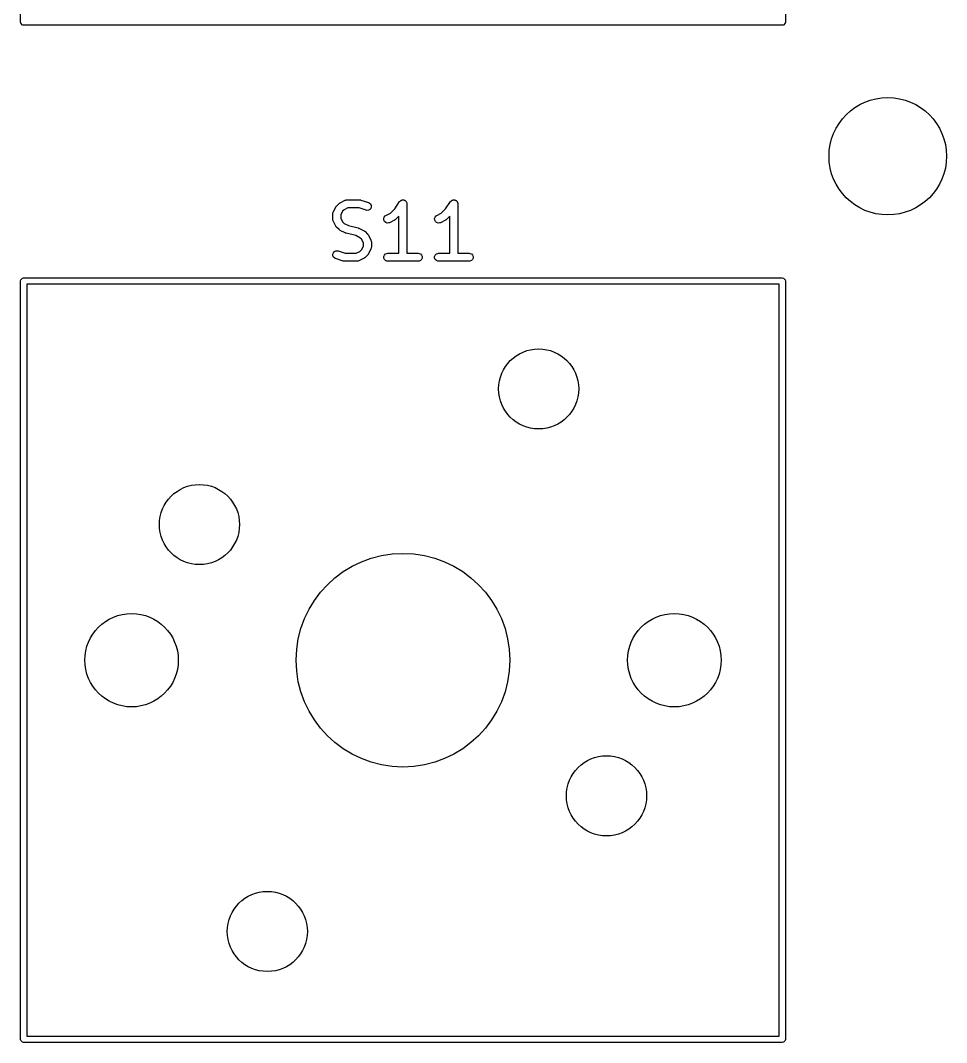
# Model space of a CAD drawing. Extents: x 100 to 226, y -132 to -42.
# Drawn here: x 137.94 to 155.27, y -95.58 to -76.44 of the extents above; entities that cross this region are included whole.
import ezdxf

# ---------------------------------------------------------------- set-up
doc = ezdxf.new("R2010")
doc.units = 0
doc.layers.add('BLACK', color=7, linetype='CONTINUOUS')

msp = doc.modelspace()

# ---------------------------------------------------------------- linework, layer by layer
at = {"layer": 'BLACK', "linetype": 'CONTINUOUS'}
for p, q in [((137.9375, -76.47375), (137.9375, -62.27375)), ((152.2575, -76.314628), (152.2575, -76.47375)), ((137.942067, -76.496711), (137.9375, -76.47375)), ((137.974539, -76.529183), (137.942067, -76.496711)), ((137.9975, -76.53375), (137.974539, -76.529183)), ((152.1975, -76.53375), (137.9975, -76.53375)), ((152.220461, -76.529183), (152.1975, -76.53375)), ((152.252933, -76.496711), (152.220461, -76.529183)), ((152.2575, -76.47375), (152.252933, -76.496711)), ((143.921102, -79.859106), (144.01634, -79.811487)), ((144.01634, -79.811487), (144.030071, -79.806232)), ((144.030071, -79.806232), (144.03276, -79.80604)), ((144.03276, -79.80604), (144.035249, -79.80501)), ((144.035249, -79.80501), (144.049881, -79.803569)), ((144.049881, -79.803569), (144.287976, -79.803569)), ((144.287976, -79.803569), (144.295381, -79.804298)), ((144.295381, -79.804298), (144.297356, -79.804158)), ((144.297356, -79.804158), (144.299953, -79.804748)), ((144.299953, -79.804748), (144.302608, -79.80501)), ((144.302608, -79.80501), (144.304439, -79.805768)), ((144.304439, -79.805768), (144.311693, -79.807418)), ((144.311693, -79.807418), (144.45455, -79.855037)), ((145.055832, -79.816209), (145.062621, -79.813396)), ((145.062621, -79.813396), (145.068727, -79.809308)), ((145.068727, -79.809308), (145.076007, -79.807851)), ((145.076007, -79.807851), (145.082868, -79.80501)), ((145.082868, -79.80501), (145.090216, -79.80501)), ((145.090216, -79.80501), (145.097421, -79.803569)), ((145.097421, -79.803569), (145.104705, -79.80501)), ((145.104705, -79.80501), (145.112132, -79.80501)), ((145.112132, -79.80501), (145.11892, -79.807822)), ((145.11892, -79.807822), (145.126129, -79.809248)), ((145.126129, -79.809248), (145.132308, -79.813367)), ((145.132308, -79.813367), (145.139168, -79.816209)), ((146.008213, -79.816209), (146.015002, -79.813396)), ((146.015002, -79.813396), (146.021108, -79.809308)), ((146.021108, -79.809308), (146.028388, -79.807851)), ((146.028388, -79.807851), (146.035249, -79.80501)), ((146.035249, -79.80501), (146.042597, -79.80501)), ((146.042597, -79.80501), (146.049802, -79.803569)), ((146.049802, -79.803569), (146.057086, -79.80501)), ((146.057086, -79.80501), (146.064513, -79.80501)), ((146.064513, -79.80501), (146.071301, -79.807822)), ((146.071301, -79.807822), (146.07851, -79.809248)), ((146.07851, -79.809248), (146.084689, -79.813367)), ((146.084689, -79.813367), (146.091549, -79.816209)), ((143.792323, -80.035504), (143.839942, -79.940266)), ((143.839942, -79.940266), (143.843906, -79.933966)), ((143.843906, -79.933966), (143.844664, -79.932139)), ((143.844664, -79.932139), (143.846352, -79.930082)), ((143.846352, -79.930082), (143.847774, -79.927823)), ((143.847774, -79.927823), (143.849272, -79.926523)), ((143.849272, -79.926523), (143.853991, -79.920774)), ((143.853991, -79.920774), (143.90161, -79.873155)), ((143.90161, -79.873155), (143.907359, -79.868436)), ((143.907359, -79.868436), (143.908659, -79.866938)), ((143.908659, -79.866938), (143.910918, -79.865516)), ((143.910918, -79.865516), (143.912975, -79.863828)), ((143.912975, -79.863828), (143.914802, -79.86307)), ((143.914802, -79.86307), (143.921102, -79.859106)), ((143.99907, -79.987827), (143.968663, -80.018234)), ((144.067586, -79.953569), (143.99907, -79.987827)), ((144.275806, -79.953569), (144.067586, -79.953569)), ((144.407115, -79.997339), (144.275806, -79.953569)), ((144.421452, -80.000599), (144.407115, -79.997339)), ((144.450642, -79.998524), (144.421452, -80.000599)), ((144.476816, -79.985438), (144.450642, -79.998524)), ((144.45455, -79.855037), (144.467975, -79.861031)), ((144.467975, -79.861031), (144.490082, -79.880205)), ((144.49599, -79.96333), (144.476816, -79.985438)), ((144.490082, -79.880205), (144.503169, -79.906378)), ((144.505244, -79.935568), (144.49599, -79.96333)), ((144.503169, -79.906378), (144.505244, -79.935568)), ((144.862597, -80.055025), (144.943976, -79.973646)), ((144.943976, -79.973646), (145.035096, -79.836966)), ((145.035096, -79.836966), (145.03513, -79.836923)), ((145.03513, -79.836923), (145.03514, -79.836901)), ((145.03514, -79.836901), (145.035191, -79.836849)), ((145.035191, -79.836849), (145.044412, -79.825591)), ((145.044412, -79.825591), (145.050581, -79.821459)), ((145.050581, -79.821459), (145.055832, -79.816209)), ((145.139168, -79.816209), (145.144361, -79.821402)), ((145.144361, -79.821402), (145.150478, -79.82548)), ((145.150478, -79.82548), (145.154611, -79.831652)), ((145.154611, -79.831652), (145.15986, -79.836901)), ((145.15986, -79.836901), (145.162671, -79.843688)), ((145.162671, -79.843688), (145.166761, -79.849795)), ((145.166761, -79.849795), (145.168217, -79.857076)), ((145.168217, -79.857076), (145.171059, -79.863937)), ((145.171059, -79.863937), (145.172484, -79.878413)), ((145.172484, -79.878413), (145.1725, -79.87849)), ((145.1725, -79.87849), (145.172494, -79.878516)), ((145.172494, -79.878516), (145.1725, -79.878569)), ((145.1725, -79.878569), (145.1725, -80.803569)), ((145.814978, -80.055025), (145.896357, -79.973646)), ((145.896357, -79.973646), (145.987477, -79.836966)), ((145.987477, -79.836966), (145.987511, -79.836923)), ((145.987511, -79.836923), (145.987521, -79.836901)), ((145.987521, -79.836901), (145.987572, -79.836849)), ((145.987572, -79.836849), (145.996793, -79.825591)), ((145.996793, -79.825591), (146.002962, -79.821459)), ((146.002962, -79.821459), (146.008213, -79.816209)), ((146.091549, -79.816209), (146.096742, -79.821402)), ((146.096742, -79.821402), (146.102859, -79.82548)), ((146.102859, -79.82548), (146.106992, -79.831652)), ((146.106992, -79.831652), (146.112241, -79.836901)), ((146.112241, -79.836901), (146.115052, -79.843688)), ((146.115052, -79.843688), (146.119142, -79.849795)), ((146.119142, -79.849795), (146.120598, -79.857076)), ((146.120598, -79.857076), (146.12344, -79.863937)), ((146.12344, -79.863937), (146.124865, -79.878413)), ((146.124865, -79.878413), (146.124881, -79.87849)), ((146.124881, -79.87849), (146.124875, -79.878516)), ((146.124875, -79.878516), (146.124881, -79.878569)), ((146.124881, -79.878569), (146.124881, -80.803569)), ((143.784405, -80.069045), (143.785846, -80.054413)), ((143.784405, -80.164283), (143.784405, -80.069045)), ((143.785846, -80.178915), (143.784405, -80.164283)), ((143.785846, -80.054413), (143.786877, -80.051923)), ((143.786877, -80.181404), (143.785846, -80.178915)), ((143.786877, -80.051923), (143.787068, -80.049236)), ((143.787068, -80.184092), (143.786877, -80.181404)), ((143.787068, -80.049236), (143.792323, -80.035504)), ((143.792323, -80.197824), (143.787068, -80.184092)), ((143.968663, -80.018234), (143.934405, -80.08675)), ((143.934405, -80.08675), (143.934405, -80.146578)), ((143.934405, -80.146578), (143.968663, -80.215094)), ((144.737375, -80.154902), (144.746629, -80.127141)), ((144.739449, -80.184092), (144.737375, -80.154902)), ((144.752536, -80.210267), (144.739449, -80.184092)), ((144.746629, -80.127141), (144.765802, -80.105033)), ((144.765802, -80.105033), (144.778245, -80.097201)), ((144.778245, -80.097201), (144.862597, -80.055025)), ((144.940565, -80.183746), (144.845327, -80.231365)), ((144.946864, -80.179781), (144.940565, -80.183746)), ((144.948692, -80.179024), (144.946864, -80.179781)), ((144.950748, -80.177335), (144.948692, -80.179024)), ((144.953008, -80.175914), (144.950748, -80.177335)), ((144.954307, -80.174415), (144.953008, -80.175914)), ((144.960057, -80.169697), (144.954307, -80.174415)), ((145.0225, -80.107254), (144.960057, -80.169697)), ((145.0225, -80.803569), (145.0225, -80.107254)), ((145.689756, -80.154902), (145.69901, -80.127141)), ((145.69183, -80.184092), (145.689756, -80.154902)), ((145.704917, -80.210267), (145.69183, -80.184092)), ((145.69901, -80.127141), (145.718183, -80.105033)), ((145.718183, -80.105033), (145.730626, -80.097201)), ((145.730626, -80.097201), (145.814978, -80.055025)), ((145.892946, -80.183746), (145.797708, -80.231365)), ((145.899245, -80.179781), (145.892946, -80.183746)), ((145.901073, -80.179024), (145.899245, -80.179781)), ((145.903129, -80.177335), (145.901073, -80.179024)), ((145.905389, -80.175914), (145.903129, -80.177335)), ((145.906688, -80.174415), (145.905389, -80.175914)), ((145.912438, -80.169697), (145.906688, -80.174415)), ((145.974881, -80.107254), (145.912438, -80.169697)), ((145.974881, -80.803569), (145.974881, -80.107254)), ((143.839942, -80.293062), (143.792323, -80.197824)), ((143.843906, -80.299361), (143.839942, -80.293062)), ((143.844664, -80.301189), (143.843906, -80.299361)), ((143.846352, -80.303245), (143.844664, -80.301189)), ((143.847774, -80.305505), (143.846352, -80.303245)), ((143.849272, -80.306804), (143.847774, -80.305505)), ((143.853991, -80.312554), (143.849272, -80.306804)), ((143.90161, -80.360173), (143.853991, -80.312554)), ((143.907359, -80.364891), (143.90161, -80.360173)), ((143.908659, -80.36639), (143.907359, -80.364891)), ((143.910918, -80.367811), (143.908659, -80.36639)), ((143.912975, -80.3695), (143.910918, -80.367811)), ((143.914802, -80.370257), (143.912975, -80.3695)), ((143.921102, -80.374222), (143.914802, -80.370257)), ((144.01634, -80.421841), (143.921102, -80.374222)), ((143.968663, -80.215094), (143.99907, -80.245501)), ((143.99907, -80.245501), (144.076057, -80.283994)), ((144.076057, -80.283994), (144.258547, -80.329617)), ((144.258547, -80.329617), (144.259626, -80.330002)), ((144.259626, -80.330002), (144.260166, -80.330041)), ((144.260166, -80.330041), (144.266247, -80.332368)), ((144.266247, -80.332368), (144.272393, -80.334564)), ((144.272393, -80.334564), (144.272828, -80.334886)), ((144.272828, -80.334886), (144.273898, -80.335296)), ((144.273898, -80.335296), (144.369136, -80.382915)), ((144.369136, -80.382915), (144.375435, -80.386879)), ((144.375435, -80.386879), (144.377263, -80.387637)), ((144.377263, -80.387637), (144.379319, -80.389325)), ((144.774644, -80.22944), (144.752536, -80.210267)), ((144.802405, -80.238694), (144.774644, -80.22944)), ((144.831595, -80.23662), (144.802405, -80.238694)), ((144.845327, -80.231365), (144.831595, -80.23662)), ((145.727025, -80.22944), (145.704917, -80.210267)), ((145.754786, -80.238694), (145.727025, -80.22944)), ((145.783976, -80.23662), (145.754786, -80.238694)), ((145.797708, -80.231365), (145.783976, -80.23662)), ((144.017409, -80.42225), (144.01634, -80.421841)), ((144.017845, -80.422573), (144.017409, -80.42225)), ((144.023981, -80.424765), (144.017845, -80.422573)), ((144.030071, -80.427096), (144.023981, -80.424765)), ((144.030611, -80.427134), (144.030071, -80.427096)), ((144.031691, -80.42752), (144.030611, -80.427134)), ((144.214181, -80.473142), (144.031691, -80.42752)), ((144.291168, -80.511636), (144.214181, -80.473142)), ((144.321575, -80.542043), (144.291168, -80.511636)), ((144.355833, -80.610559), (144.321575, -80.542043)), ((144.379319, -80.389325), (144.381579, -80.390747)), ((144.381579, -80.390747), (144.382878, -80.392245)), ((144.382878, -80.392245), (144.388628, -80.396964)), ((144.388628, -80.396964), (144.436247, -80.444583)), ((144.436247, -80.444583), (144.440965, -80.450332)), ((144.440965, -80.450332), (144.442464, -80.451632)), ((144.442464, -80.451632), (144.443885, -80.453891)), ((144.443885, -80.453891), (144.445574, -80.455948)), ((144.445574, -80.455948), (144.446331, -80.457775)), ((144.446331, -80.457775), (144.450296, -80.464075)), ((144.450296, -80.464075), (144.497915, -80.559313)), ((144.497915, -80.559313), (144.50317, -80.573044)), ((144.50317, -80.573044), (144.503361, -80.575733)), ((144.503361, -80.575733), (144.504392, -80.578222)), ((144.504392, -80.578222), (144.505833, -80.592854)), ((143.813422, -80.7717), (143.839595, -80.758614)), ((143.839595, -80.758614), (143.868785, -80.756539)), ((143.868785, -80.756539), (143.883122, -80.759799)), ((143.883122, -80.759799), (144.014432, -80.803569)), ((144.222652, -80.803569), (144.291167, -80.769311)), ((144.291167, -80.769311), (144.321574, -80.738903)), ((144.321574, -80.738903), (144.355833, -80.670387)), ((144.355833, -80.670387), (144.355833, -80.610559)), ((144.497915, -80.721633), (144.450296, -80.816871)), ((144.50317, -80.707902), (144.497915, -80.721633)), ((144.503361, -80.705212), (144.50317, -80.707902)), ((144.504392, -80.702724), (144.503361, -80.705212)), ((144.505833, -80.688092), (144.504392, -80.702724)), ((144.505833, -80.592854), (144.505833, -80.688092)), ((143.784994, -80.82157), (143.794248, -80.793807)), ((143.787069, -80.85076), (143.784994, -80.82157)), ((143.800155, -80.876933), (143.787069, -80.85076)), ((143.794248, -80.793807), (143.813422, -80.7717)), ((143.822262, -80.896107), (143.800155, -80.876933)), ((143.835688, -80.902101), (143.822262, -80.896107)), ((143.978544, -80.94972), (143.835688, -80.902101)), ((143.985799, -80.951369), (143.978544, -80.94972)), ((143.98763, -80.952128), (143.985799, -80.951369)), ((143.990283, -80.952389), (143.98763, -80.952128)), ((143.992881, -80.95298), (143.990283, -80.952389)), ((143.994855, -80.952839), (143.992881, -80.95298)), ((144.002262, -80.953569), (143.994855, -80.952839)), ((144.240357, -80.953569), (144.002262, -80.953569)), ((144.014432, -80.803569), (144.222652, -80.803569)), ((144.254989, -80.952128), (144.240357, -80.953569)), ((144.257478, -80.951096), (144.254989, -80.952128)), ((144.260166, -80.950906), (144.257478, -80.951096)), ((144.273898, -80.945651), (144.260166, -80.950906)), ((144.369136, -80.898032), (144.273898, -80.945651)), ((144.375435, -80.894067), (144.369136, -80.898032)), ((144.377263, -80.89331), (144.375435, -80.894067)), ((144.379319, -80.891622), (144.377263, -80.89331)), ((144.381579, -80.8902), (144.379319, -80.891622)), ((144.382879, -80.8887), (144.381579, -80.8902)), ((144.388629, -80.883982), (144.382879, -80.8887)), ((144.436247, -80.836363), (144.388629, -80.883982)), ((144.440965, -80.830613), (144.436247, -80.836363)), ((144.442464, -80.829314), (144.440965, -80.830613)), ((144.443885, -80.827055), (144.442464, -80.829314)), ((144.445575, -80.824997), (144.443885, -80.827055)), ((144.446332, -80.823167), (144.445575, -80.824997)), ((144.450296, -80.816871), (144.446332, -80.823167)), ((144.738227, -80.863937), (144.749426, -80.836901)), ((144.738227, -80.893201), (144.738227, -80.863937)), ((144.749426, -80.920237), (144.738227, -80.893201)), ((144.749426, -80.836901), (144.770118, -80.816209)), ((144.770118, -80.940929), (144.749426, -80.920237)), ((144.770118, -80.816209), (144.797154, -80.80501)), ((144.797154, -80.952128), (144.770118, -80.940929)), ((144.797154, -80.80501), (144.811786, -80.803569)), ((144.811786, -80.953569), (144.797154, -80.952128)), ((144.811786, -80.803569), (145.0225, -80.803569)), ((145.383214, -80.953569), (144.811786, -80.953569)), ((145.1725, -80.803569), (145.383214, -80.803569)), ((145.383214, -80.803569), (145.397846, -80.80501)), ((145.397846, -80.952128), (145.383214, -80.953569)), ((145.397846, -80.80501), (145.424882, -80.816209)), ((145.424882, -80.940929), (145.397846, -80.952128)), ((145.424882, -80.816209), (145.445574, -80.836901)), ((145.445574, -80.920237), (145.424882, -80.940929)), ((145.445574, -80.836901), (145.456773, -80.863937)), ((145.456773, -80.893201), (145.445574, -80.920237)), ((145.456773, -80.863937), (145.456773, -80.893201)), ((145.690608, -80.863937), (145.701807, -80.836901)), ((145.690608, -80.893201), (145.690608, -80.863937)), ((145.701807, -80.920237), (145.690608, -80.893201)), ((145.701807, -80.836901), (145.722499, -80.816209)), ((145.722499, -80.940929), (145.701807, -80.920237)), ((145.722499, -80.816209), (145.749535, -80.80501)), ((145.749535, -80.952128), (145.722499, -80.940929)), ((145.749535, -80.80501), (145.764167, -80.803569)), ((145.764167, -80.953569), (145.749535, -80.952128)), ((145.764167, -80.803569), (145.974881, -80.803569)), ((146.335595, -80.953569), (145.764167, -80.953569)), ((146.124881, -80.803569), (146.335595, -80.803569)), ((146.335595, -80.803569), (146.350227, -80.80501)), ((146.350227, -80.952128), (146.335595, -80.953569)), ((146.350227, -80.80501), (146.377263, -80.816209)), ((146.377263, -80.940929), (146.350227, -80.952128)), ((146.377263, -80.816209), (146.397955, -80.836901)), ((146.397955, -80.920237), (146.377263, -80.940929)), ((146.397955, -80.836901), (146.409154, -80.863937)), ((146.409154, -80.893201), (146.397955, -80.920237)), ((146.409154, -80.863937), (146.409154, -80.893201)), ((137.9375, -81.32375), (137.942067, -81.300789)), ((137.9375, -95.52375), (137.9375, -81.32375)), ((137.942067, -81.300789), (137.974539, -81.268317)), ((137.974539, -81.268317), (137.9975, -81.26375)), ((137.9975, -81.26375), (152.1975, -81.26375)), ((152.1975, -81.26375), (152.220461, -81.268317)), ((152.220461, -81.268317), (152.252933, -81.300789)), ((152.252933, -81.300789), (152.2575, -81.32375)), ((152.2575, -81.32375), (152.2575, -95.52375)), ((138.0575, -81.38375), (138.0575, -95.46375)), ((152.1375, -81.38375), (138.0575, -81.38375)), ((152.1375, -95.46375), (152.1375, -81.38375)), ((138.0575, -95.46375), (152.1375, -95.46375)), ((137.942067, -95.546711), (137.9375, -95.52375)), ((137.974539, -95.579183), (137.942067, -95.546711)), ((137.9975, -95.58375), (137.974539, -95.579183)), ((152.1975, -95.58375), (137.9975, -95.58375)), ((152.220461, -95.579183), (152.1975, -95.58375)), ((152.252933, -95.546711), (152.220461, -95.579183)), ((152.2575, -95.52375), (152.252933, -95.546711))]:
    msp.add_line(p, q, dxfattribs=at)
at = {"layer": 'BLACK'}
for centre, radius in [((154.1725, -78.98625), 1.1), ((147.6375, -83.34375), 0.75), ((141.2875, -85.88375), 0.75), ((145.0975, -88.42375), 2), ((140.0175, -88.42375), 0.875), ((150.1775, -88.42375), 0.875), ((148.9075, -90.96375), 0.75), ((142.5575, -93.50375), 0.75)]:
    msp.add_circle(centre, radius, dxfattribs=at)

doc.saveas('drawing.dxf')
